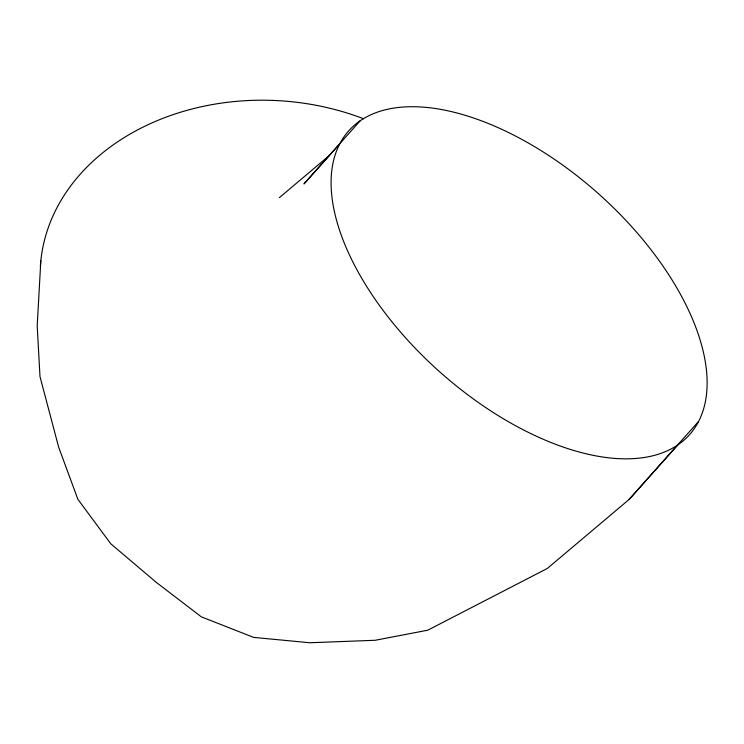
<?xml version="1.0" encoding="UTF-8"?>
<svg xmlns="http://www.w3.org/2000/svg" width="744" height="744" viewBox="0 0 744 744"><rect width="100%" height="100%" fill="white"/><g stroke="black" fill="none" stroke-linecap="round" stroke-linejoin="round"><path stroke-width="1.12" d="M40.827 260.781L37.2 325.816L39.99 376.585L58.655 447.172L77.869 499.28L110.791 543.799L156.435 582.478L201.336 616.841L253.63 637.394L309.764 642.751L375.227 640.277L427.763 630.196L547.305 568.462L629.08 499.494L677.728 444.977A228.287 119.3 41.7 0 0 526.854 142.178A228.287 119.3 41.7 0 0 352.489 261.228A228.287 119.3 41.7 0 0 677.719 444.977M360.319 120.612L303.971 183.935L339.673 143.927M629.08 499.494L698.374 421.662M279.381 197.634L328.727 156.017M40.362 266.454A228.287 179.667 3.2 0 1 363.565 118.742"/></g></svg>
